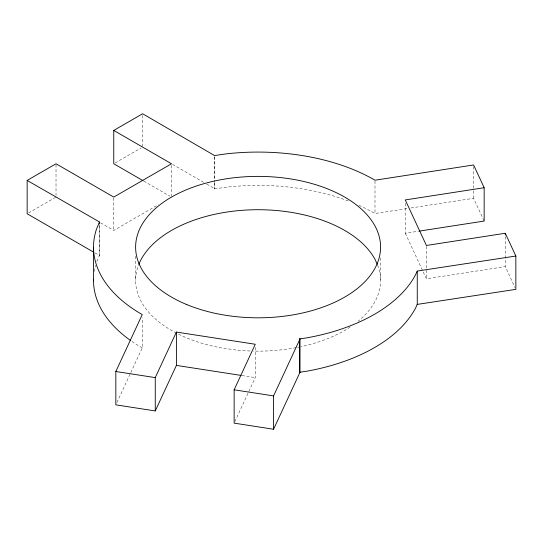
<?xml version="1.0" encoding="UTF-8"?>
<svg xmlns="http://www.w3.org/2000/svg" width="543" height="543" viewBox="0 0 543 543"><rect width="100%" height="100%" fill="white"/><g stroke="black" fill="none" stroke-linecap="round" stroke-linejoin="round"><path stroke-width="0.41" stroke-dasharray="2.71 2.04" d="M96.878 261.536L99.518 255.319L99.518 224.483M116.901 402.533L130.469 373.299M130.822 372.532L142.246 347.92L142.246 317.92M234.841 421.626L255.271 377.602L255.271 345.939M28.596 212.931L56.017 197.095M115.197 162.927L141.18 147.927M100.604 222.834L113.758 230.429L158.339 204.691M94.95 252.909L99.518 255.319M214.553 182.238L214.553 188.903L214.797 182.095M358.964 205.349A164.577 95.018 0 0 1 373.957 212.944L374.996 213.542L407.576 208.505M410.922 207.989L473.584 198.29L484.152 221.062M405.275 203.258L405.275 233.259L418.565 231.209M405.275 233.259L426.411 278.797L505.282 266.599L515.144 287.844M214.553 188.903L225.277 187.321A164.577 95.018 0 0 1 348.925 201.195M241.988 375.552L255.271 377.602M172.518 164.353L203.863 182.448M206.781 184.131L214.797 188.76M143.725 181.063L170.034 196.254M377.582 265.14L378.227 266.633A122.48 70.712 0 0 1 358.081 321.28M505.282 236.592L505.282 266.599M473.584 166.626L473.584 189.955M473.584 190.79L473.584 198.29M426.411 246.298L426.411 278.797M380.582 257.932L380.582 280.432M374.996 181.043L374.996 213.542M214.797 157.097L214.797 181.26M214.553 156.398L214.553 181.403M171.493 165.425L171.493 196.261M142.626 115.428L142.626 146.257M135.621 256.262L135.621 280.432M113.758 197.93L113.758 230.429M99.321 224.598L99.321 255.434M56.017 164.597L56.017 195.426M350.187 327.056A122.48 70.712 0 0 1 300.978 346.672M300.17 346.841A122.48 70.712 0 0 1 296.926 347.5M296.111 347.656A122.48 70.712 0 0 1 253.296 351.09M250.092 350.995A122.48 70.712 0 0 1 234.209 349.787L222.549 348.104A122.48 70.712 0 0 1 177.344 333.599M176.597 333.212A122.48 70.712 0 0 1 138.526 265.127M142.246 347.92A164.577 95.018 0 0 1 131.99 341.486M94.244 271.541A164.577 95.018 0 0 1 95.602 265.371"/><path stroke-width="0.81" d="M299.987 372.322L299.607 372.26L299.607 338.927L299.987 338.988L299.987 372.322L273.57 429.241L234.135 423.14L234.135 389.806L255.271 344.269L176.4 332.072L176.4 365.405L155.264 410.942L115.829 404.84L115.829 371.507L142.246 314.587A164.577 95.018 0 0 1 96.545 228.976L99.518 221.978L27.15 180.425L27.15 213.766L93.491 252.067M155.264 410.942L155.264 377.602L176.4 332.072M273.57 429.241L273.57 395.908L299.987 338.988M27.15 180.425L56.017 163.762L113.758 197.095L171.493 163.762L113.758 130.429L113.758 163.762L142.992 180.636M113.758 130.429L142.626 113.758L214.553 155.569L225.277 153.988A164.577 95.018 0 0 1 373.957 179.611L374.996 180.208L473.584 164.957L484.152 187.722L484.152 221.062L419.393 231.08M484.152 187.722L405.275 199.926L426.411 245.463L505.282 233.259L515.85 256.031L515.85 289.365L417.167 304.413L415.802 307.609A164.577 95.018 0 0 1 306.578 371.236L299.607 372.26M299.607 338.927L306.578 337.902A164.577 95.018 0 0 0 415.802 274.276L417.167 271.079L515.85 256.031M176.4 365.405L241.16 375.423M115.829 371.507L155.264 377.602M234.135 389.806L273.57 395.908M377.256 264.393L375.308 259.907A122.48 70.712 0 0 0 254.097 209.754A122.48 70.712 0 0 0 138.818 264.373M505.282 233.259L505.282 234.929M417.262 271.283L417.262 304.616M99.321 222.094L99.321 223.764M93.525 247.52L93.525 280.853M130.666 340.556A164.577 95.018 0 0 1 93.532 279.299M186.758 304.575A122.48 70.712 0 0 0 379.991 254.029A122.48 70.712 0 0 0 207.555 182.686A122.48 70.712 0 0 0 186.758 304.575"/></g></svg>
